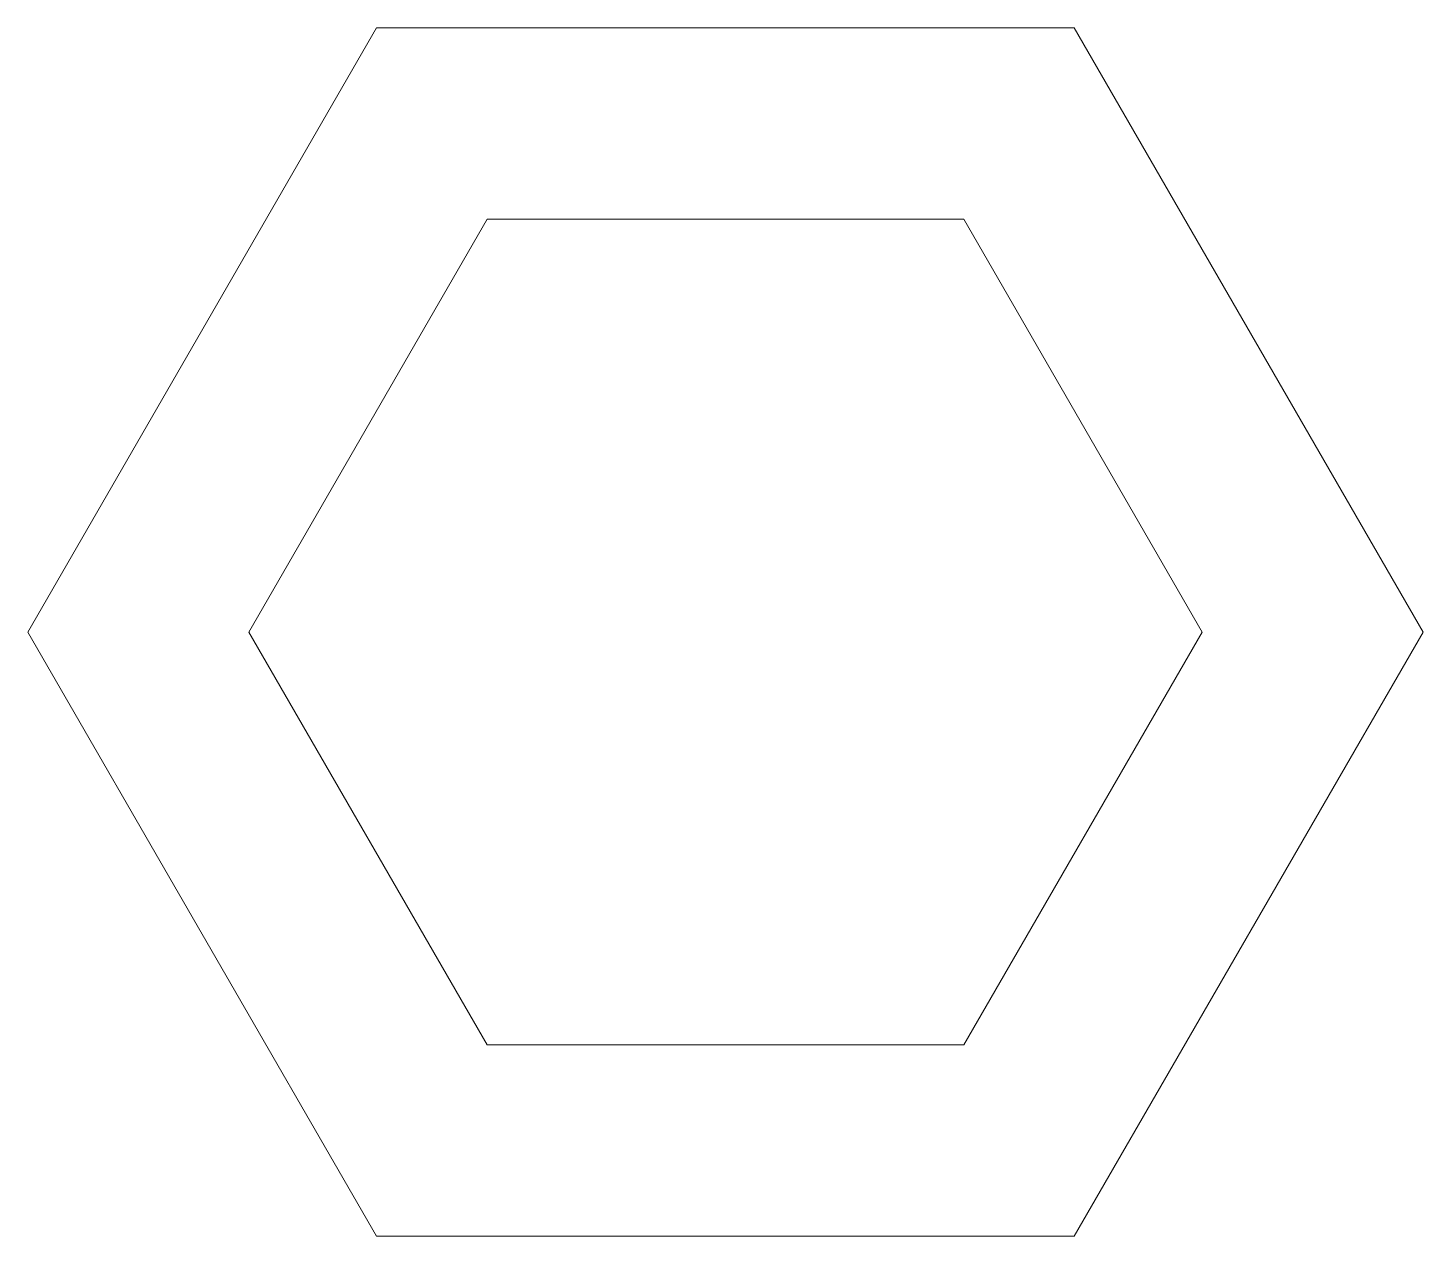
# Model space of a CAD drawing. Header units: inches. Extents: x -33 to -22.6, y -5.8 to 3.2.
import ezdxf

# ---------------------------------------------------------------- set-up
doc = ezdxf.new("R2010")
doc.units = ezdxf.units.IN
doc.header["$MEASUREMENT"] = 0
doc.layers.add('Layer 1', color=7, linetype='Continuous')

msp = doc.modelspace()

# ---------------------------------------------------------------- linework, layer by layer
at = {"layer": 'Layer 1', "color": 7, "lineweight": 18, "true_color": 0xffffff}
for points in [[(-25.201, 3.215), (-30.397, 3.215), (-32.995, -1.285), (-30.397, -5.785), (-25.201, -5.785), (-22.602, -1.285), (-25.201, 3.215)], [(-26.023, -4.36), (-29.574, -4.36), (-31.349, -1.285), (-29.574, 1.79), (-26.023, 1.79), (-24.248, -1.285), (-26.023, -4.36)]]:
    msp.add_lwpolyline(points, dxfattribs=at)

doc.saveas('drawing.dxf')
